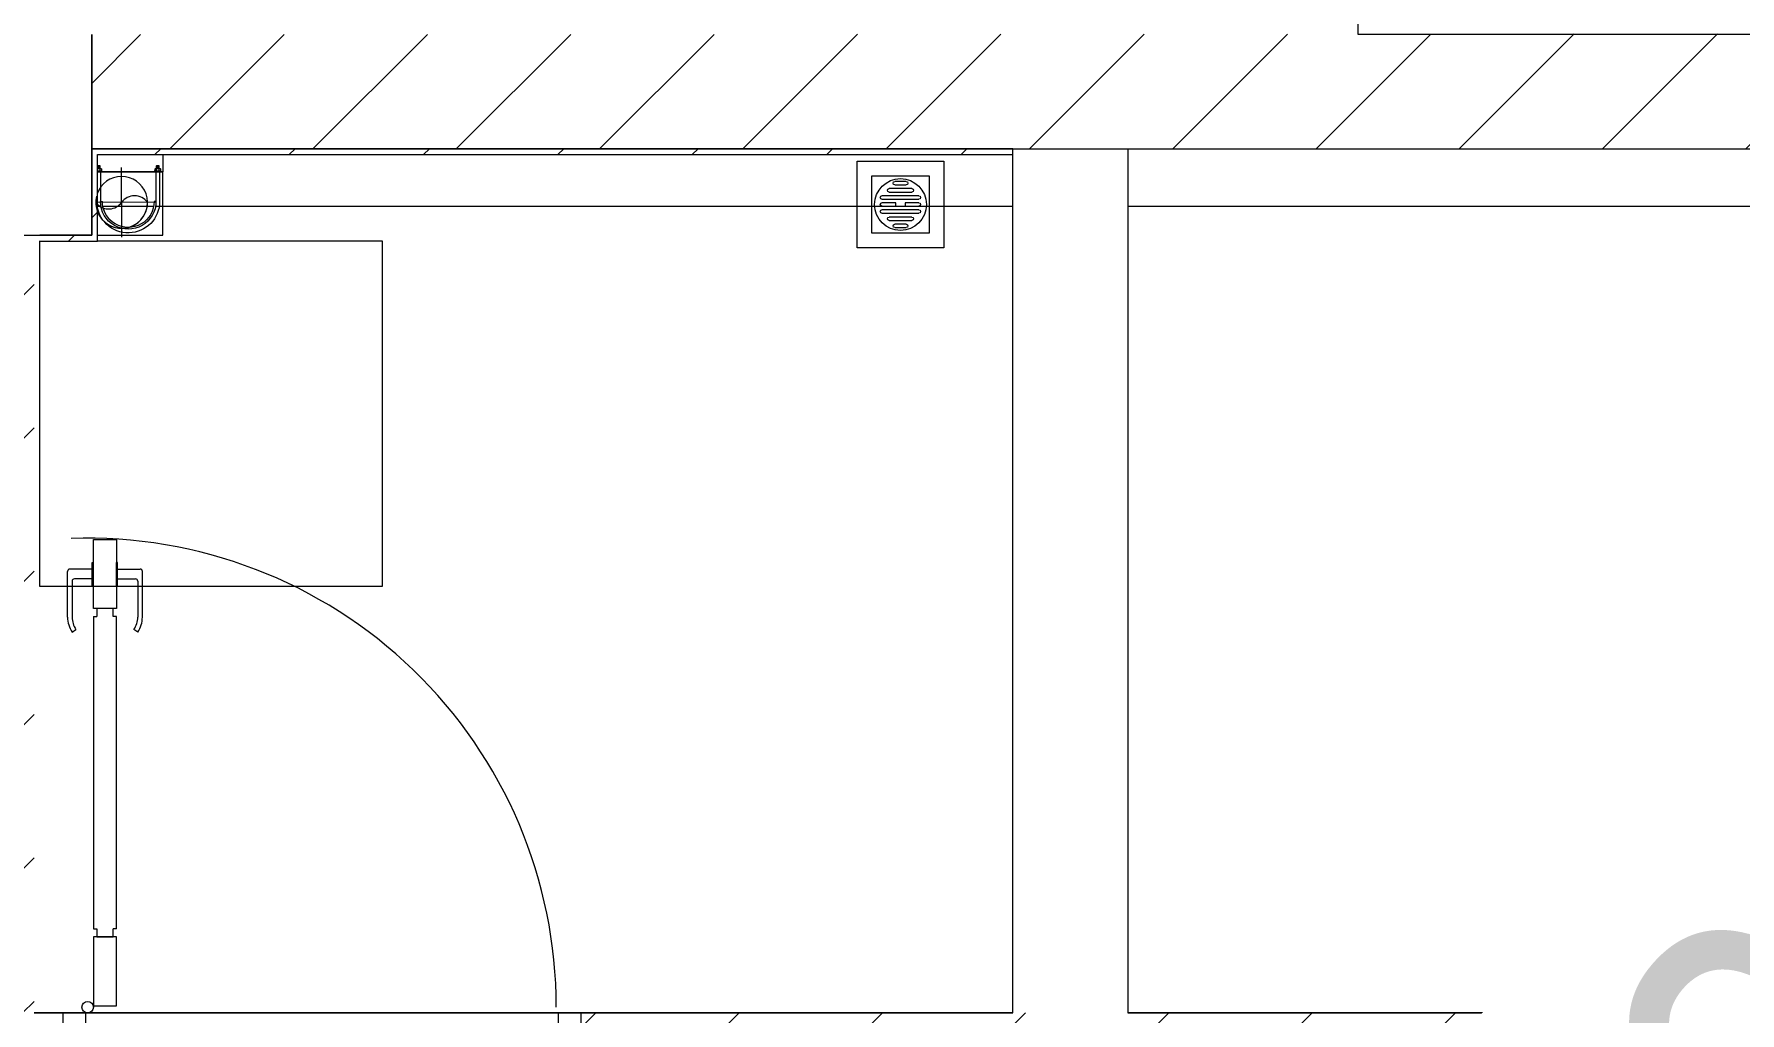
# Model space of a CAD drawing. Header units: millimetres. Extents: x 5357 to 201988, y -16345 to 109895.
# Drawn here: x 122853 to 125816, y 76537 to 78236 of the extents above; entities that cross this region are included whole.
import ezdxf

# ---------------------------------------------------------------- set-up
doc = ezdxf.new("R2010")
doc.units = ezdxf.units.MM
doc.linetypes.add('IMPORT-CENTER _3_', pattern=[10.16, 6.35, -1.27, 1.27, -1.27])
for name, color, linetype, lineweight in [('0-1', 7, 'Continuous', 5), ('A-ANNO-DIMS', 211, 'Continuous', 9), ('A-ANNO-DIMS-220', 211, 'Continuous', 9), ('A-CLNG', 13, 'Continuous', 9), ('A-DETL-GENF-1', 53, 'Continuous', 9), ('A-DETL-THIN', 151, 'Continuous', 9), ('A-DOOR-1', 53, 'Continuous', 9), ('A-FLOR-1', 10, 'Continuous', 9), ('A-WALL', 113, 'Continuous', 9), ('A-WALL-2', 53, 'Continuous', 9), ('A-WALL-4', 113, 'Continuous', 18), ('A-WALL-PATT-1', 10, 'Continuous', 9), ('A-WALL-PATT-2', 53, 'Continuous', 9), ('A-WALL-PATT-3', 111, 'Continuous', 9), ('G-IMPT', 8, 'Continuous', 9), ('G-IMPT-1', 254, 'Continuous', 9), ('G-IMPT-2', 8, 'IMPORT-CENTER _3_', 9), ('I-FURN-1', 53, 'Continuous', 9), ('I-WALL-1', 9, 'Continuous', 18), ('M-EQPM', 50, 'Continuous', 9), ('S-COLS-2', 9, 'Continuous', 18)]:
    doc.layers.add(name, color=color, linetype=linetype, lineweight=lineweight)
doc.styles.add('UTM Avo', font='UTM Avo.ttf', dxfattribs={"width": 0.9, "height": 660})
doc.dimstyles.new('Arrow_-_2_5mm_Arial_DIM_KHU_DAT', dxfattribs={"dimscale": 304.8, "dimtxt": 659.538626, "dimasz": 2.165354, "dimexe": 1.732283, "dimexo": 0, "dimgap": 0.360892, "dimtad": 1, "dimjust": 3, "dimdec": 0, "dimzin": 0, "dimdsep": 46, "dimtxsty": 'UTM Avo', "dimsah": 1, "dimcen": 0.09, "dimazin": 0, "dimtfac": 1, "dimtdec": 4, "dimtix": 1, "dimtmove": 0, "dimatfit": 2, "dimfxl": 1, "dimtvp": 1, "dimtfill": 1, "dimtolj": 1, "dimtzin": 0, "dimarcsym": 2})
pattern_1 = [(45, (0, 0), (-124.4508, 124.4508), [])]
pattern_2 = [(45, (0, 0), (-116.67262, 116.67262), [])]

# ---------------------------------------------------------------- blocks, each defined once
blk = doc.blocks.new('NCV_TKTC_KET CAU_rvt-1-TKCS_MB SÂN ĐƯỜNG NỘI BỘ')
at = {"layer": 'A-FLOR-1'}
for p, q in [((122852.6, 76536.9), (122902.6, 76536.9)), ((122902.6, 76536.9), (122852.6, 76536.9)), ((122852.6, 76536.9), (122902.6, 76536.9)), ((122902.6, 76536.9), (122942.6, 76536.9)), ((122942.6, 76536.9), (122902.6, 76536.9)), ((122902.6, 76536.9), (122942.6, 76536.9)), ((122942.6, 76536.9), (123762.6, 76536.9)), ((123762.6, 76536.9), (122942.6, 76536.9)), ((122942.6, 76536.9), (123762.6, 76536.9)), ((123762.6, 76536.9), (123802.6, 76536.9)), ((123802.6, 76536.9), (123762.6, 76536.9)), ((123762.6, 76536.9), (123802.6, 76536.9)), ((123802.6, 76536.9), (123852.6, 76536.9)), ((123852.6, 76536.9), (123802.6, 76536.9)), ((123802.6, 76536.9), (123852.6, 76536.9)), ((123852.6, 76536.9), (123952.6, 76536.9)), ((123952.6, 76536.9), (123852.6, 76536.9)), ((123852.6, 76536.9), (123952.6, 76536.9)), ((123952.6, 76536.9), (124552.6, 76536.9)), ((124552.6, 76536.9), (123952.6, 76536.9)), ((123952.6, 76536.9), (124552.6, 76536.9)), ((124752.6, 76536.9), (127047.6, 76536.9)), ((127047.6, 76536.9), (124752.6, 76536.9)), ((124752.6, 76536.9), (125190.1, 76536.9))]:
    blk.add_line(p, q, dxfattribs=at)
at = {"layer": 'S-COLS-2'}
for p, q in [((122952.6, 77886.9), (122952.6, 78235.3)), ((122252.6, 77886.9), (122952.6, 77886.9))]:
    blk.add_line(p, q, dxfattribs=at)
blk = doc.blocks.new('MAY GIAT - MAY GIAT_dwg-V155-TKCS_MB SÂN ĐƯỜNG NỘI BỘ')
at = {"layer": 'G-IMPT-1', "flags": 128}
for points in [[(5, 596.6), (5, 2.3), (605, 2.3)], [(605, 102.3), (605, 596.6), (5, 596.6)]]:
    blk.add_lwpolyline(points, dxfattribs=at)
blk = doc.blocks.new('MAY GIAT - MAY GIAT-V187-TKCS_MB SÂN ĐƯỜNG NỘI BỘ')
at = {"layer": 'I-FURN-1'}
for p, q in [((5, -2.3), (605, -2.3)), ((5, -596.6), (5, -2.3)), ((605, -102.3), (605, -596.6)), ((605, -596.6), (5, -596.6))]:
    blk.add_line(p, q, dxfattribs=at)
at = {"extrusion": (0, 0, -1), "zscale": -1, "rotation": 180}
blk.add_blockref('MAY GIAT - MAY GIAT_dwg-V155-TKCS_MB SÂN ĐƯỜNG NỘI BỘ', (0, 0), dxfattribs=at)
blk = doc.blocks.new('DOOR_CW_01 CANH MO-PANEL KINH - DIG_01-900x2200-CỬA NHÔM KÍNH-400868-TKCS_MB SÂN ĐƯỜNG NỘI BỘ')
at = {"layer": 'A-DETL-GENF-1'}
for p, q in [((-397, 872), (-357, 872)), ((-397, 752), (-397, 872)), ((-357, 872), (-357, 752)), ((-399, 831.8), (-397, 831.8)), ((-399, 792.2), (-399, 831.8)), ((-397, 792.2), (-397, 831.8)), ((-357, 792.2), (-357, 831.8)), ((-355, 831.8), (-357, 831.8)), ((-355, 792.2), (-355, 831.8)), ((-442, 737), (-442, 816.5)), ((-399, 820.5), (-438, 820.5)), ((-399, 803.5), (-430, 803.5)), ((-355, 820.5), (-316, 820.5)), ((-355, 803.5), (-324, 803.5)), ((-312, 737), (-312, 816.5)), ((-434, 799.5), (-434, 737)), ((-397, 792.2), (-399, 792.2)), ((-357, 792.2), (-355, 792.2)), ((-320, 799.5), (-320, 737)), ((-357, 752), (-397, 752)), ((-363, 752), (-391, 752)), ((-391, 752), (-391, 738)), ((-363, 738), (-363, 752)), ((-433.9, 711.2), (-427.3, 715.8)), ((-397, 738), (-391, 738)), ((-397, 738), (-397, 196)), ((-357, 738), (-363, 738)), ((-357, 196), (-357, 738)), ((-320.1, 711.2), (-326.7, 715.8)), ((-397, 196), (-391, 196)), ((-357, 182), (-397, 182)), ((-397, 182), (-397, 62)), ((-391, 196), (-391, 182)), ((-391, 182), (-363, 182)), ((-357, 196), (-363, 196)), ((-363, 182), (-363, 196)), ((-357, 62), (-357, 182)), ((-397, 62), (-357, 62))]:
    blk.add_line(p, q, dxfattribs=at)
blk.add_circle((-407, 60), 10, dxfattribs=at)
for centre, radius, start, end in [((-407, 60), 814, 360, 92), ((-438, 816.5), 4, 90, 180), ((-430, 799.5), 4, 90, 180), ((-324, 799.5), 4, 360, 90), ((-316, 816.5), 4, 0, 90), ((-397, 737), 45, 180, 215), ((-397, 737), 37, 180, 215), ((-357, 737), 37, 325, 0), ((-357, 737), 45, 325, 0)]:
    blk.add_arc(centre, radius, start, end, dxfattribs=at)
at = {"layer": 'A-DOOR-1'}
for p, q in [((-410, 50), (-450, 50)), ((-450, 50), (-450, -50)), ((-410, 0), (-410, 50)), ((-407, 50), (-382, 50)), ((450, 50), (410, 50)), ((410, 50), (410, 0)), ((450, -50), (450, 50)), ((-400, 0), (-410, 0)), ((-400, -50), (-400, 0)), ((410, 0), (400, 0)), ((400, 0), (400, -50)), ((-450, -50), (-400, -50)), ((400, -50), (450, -50))]:
    blk.add_line(p, q, dxfattribs=at)
blk = doc.blocks.new('NCV_TKTC_TANG 1_rvt-1-TKCS_MB SÂN ĐƯỜNG NỘI BỘ')
at = {"layer": 'A-WALL-PATT-1'}
h = blk.add_hatch(dxfattribs=at)
h.set_pattern_fill('FP_1', color=256, style=0, pattern_type=2)
h.set_pattern_definition(pattern_1)
h.paths.add_polyline_path([(122852.6, 76536.9), (122852.6, 77886.9), (122752.6, 77886.9), (122752.6, 76536.9), (122769.3, 76536.9)])
h = blk.add_hatch(dxfattribs=at)
h.set_pattern_fill('FP_1', color=256, style=0, pattern_type=2)
h.set_pattern_definition(pattern_1)
h.paths.add_polyline_path([(123842.6, 76436.9), (123852.6, 76436.9), (123852.6, 76536.9), (123802.6, 76536.9), (123802.6, 76436.9)])
h.paths.add_polyline_path([(122852.6, 76436.9), (122902.6, 76436.9), (122902.6, 76536.9), (122852.6, 76536.9)])
h = blk.add_hatch(dxfattribs=at)
h.set_pattern_fill('FP_1', color=256, style=0, pattern_type=2)
h.set_pattern_definition(pattern_1)
h.paths.add_polyline_path([(126952.6, 76436.9), (127047.6, 76436.9), (127047.6, 76536.9), (123952.6, 76536.9), (123952.6, 76436.9), (126885.8, 76436.9)])
at = {"layer": 'A-WALL-PATT-2'}
h = blk.add_hatch(dxfattribs=at)
h.set_pattern_fill('FP_2', color=256, style=0, pattern_type=2)
h.set_pattern_definition(pattern_2)
h.paths.add_polyline_path([(124445.9, 78026.9), (124552.6, 78026.9), (124552.6, 78036.9), (122952.6, 78036.9), (122952.6, 78026.9), (123979.7, 78026.9)])
h = blk.add_hatch(dxfattribs=at)
h.set_pattern_fill('FP_2', color=256, style=0, pattern_type=2)
h.set_pattern_definition(pattern_2)
h.paths.add_polyline_path([(122952.6, 77886.9), (122962.6, 77887.9), (122962.6, 78026.9), (122952.6, 78026.9), (122952.6, 77936.9)])
h = blk.add_hatch(dxfattribs=at)
h.set_pattern_fill('FP_2', color=256, style=0, pattern_type=2)
h.set_pattern_definition(pattern_2)
h.paths.add_polyline_path([(122952.6, 77876.9), (122962.6, 77878.5), (122962.6, 77886.9), (122862.6, 77886.9), (122862.6, 77876.9), (122951.8, 77876.9)])
at = {"layer": 'A-WALL-2'}
for p, q in [((124552.6, 76536.9), (124552.6, 78026.9)), ((124752.6, 78036.9), (124752.6, 76536.9))]:
    blk.add_line(p, q, dxfattribs=at)
at = {"layer": 'I-WALL-1'}
for p, q in [((124552.6, 78036.9), (122952.6, 78036.9)), ((122952.6, 78036.9), (122952.6, 78026.9)), ((122952.6, 78026.9), (122952.6, 77886.9)), ((122962.6, 78026.9), (124552.6, 78026.9)), ((122962.6, 77886.9), (122962.6, 78026.9)), ((124552.6, 78026.9), (124552.6, 78036.9)), ((122952.6, 77886.9), (122862.6, 77886.9)), ((122862.6, 77876.9), (122962.6, 77876.9)), ((122962.6, 77876.9), (122962.6, 77886.9))]:
    blk.add_line(p, q, dxfattribs=at)
at = {"layer": 'A-DOOR-1'}
blk.add_blockref('DOOR_CW_01 CANH MO-PANEL KINH - DIG_01-900x2200-CỬA NHÔM KÍNH-400868-TKCS_MB SÂN ĐƯỜNG NỘI BỘ', (123352.6, 76486.9), dxfattribs=at)
at = {"layer": 'I-FURN-1', "rotation": 90.00000000000098}
blk.add_blockref('MAY GIAT - MAY GIAT-V187-TKCS_MB SÂN ĐƯỜNG NỘI BỘ', (122860.3, 77272), dxfattribs=at)
blk = doc.blocks.new('TKTC_XREF_251221_MB TANG 1 - TKTC_XREF_260130_MB TANG 1_dwg_CUM U_DN100-V339-TKCS_MB SÂN ĐƯỜNG NỘI BỘ')
at = {"layer": 'G-IMPT'}
for p, q in [((-79.1, 66.6), (-79.1, 63.4)), ((-76.6, 66.6), (-76.6, 63.4)), ((-74.6, 66.6), (-74.6, 63.4)), ((-72.7, 67.8), (-72.7, 60.7)), ((-66.9, 62.1), (-71.7, 62.1)), ((-79.1, -63.4), (-79.1, -66.6)), ((-76.6, -63.4), (-76.6, -66.6)), ((-74.6, -63.4), (-74.6, -66.6)), ((-72.7, -60.7), (-72.7, -69.3)), ((-66.9, -62.1), (-71.7, -62.1)), ((-66.9, -67.9), (-71.7, -67.9)), ((-65, -69), (0, -69))]:
    blk.add_line(p, q, dxfattribs=at)
at = {"layer": 'G-IMPT', "flags": 128}
for points in [[(-72.7, 67.6), (-78.1, 67.6), (-78.1, 62.4), (-72.7, 62.4)], [(-71.7, 59.2), (-66.9, 59.2), (-66.9, 67.8)], [(-65, 67.8), (-65, 57.3), (-66.9, 57.3), (-66.9, 59.2)], [(-65, 61), (0, 61), (0, 57)], [(-72.7, -62.4), (-78.1, -62.4), (-78.1, -67.6), (-72.7, -67.6)], [(-71.7, -70.8), (-66.9, -70.8), (-66.9, -59.2), (-71.7, -59.2)], [(-66.9, -59.2), (-66.9, -57.3), (-65, -57.3), (-65, -72.7), (-66.9, -72.7), (-66.9, -70.8)], [(-65, -61), (0, -61), (0, -57)]]:
    blk.add_lwpolyline(points, dxfattribs=at)
at = {"layer": 'G-IMPT'}
for centre, radius, start, end in [((-78.1, 66.6), 0.96, 90, 180), ((-78.1, 63.4), 0.96, 180, 270), ((-67.9, 65), 4.8, 144.5345, 216.8699), ((-71.1, 60.7), 1.56, 112.6199, 247.3801), ((0, 0), 69, 270, 87.2619), ((0, 0), 61, 270, 90), ((0, 0), 57, 270, 90), ((-78.1, -63.4), 0.96, 90, 180), ((-78.1, -66.6), 0.96, 180, 270), ((-71.1, -60.7), 1.56, 112.6199, 247.3801), ((-67.9, -65), 4.8, 143.1301, 216.8699), ((-71.1, -69.3), 1.56, 112.6199, 247.3801)]:
    blk.add_arc(centre, radius, start, end, dxfattribs=at)
blk = doc.blocks.new('TKTC_XREF_251221_MB TANG 1 - TKTC_XREF_260130_MB TANG 1_dwg_$cc-V340-TKCS_MB SÂN ĐƯỜNG NỘI BỘ')
at = {"layer": 'G-IMPT'}
for centre, radius, start, end in [((0, 0), 0.5, 76.0427, 360), ((0, 0), 0.5, 98.0371, 270), ((0.188, 0.25), 0.313, 134.0438, 233.1301), ((0, 0), 0.5, 360, 70.4173), ((-0.188, -0.25), 0.313, 306.8699, 53.1301)]:
    blk.add_arc(centre, radius, start, end, dxfattribs=at)
at = {"layer": 'G-IMPT-2'}
for p, q in [((0, -0.673), (0, 0.466)), ((-0.673, 0), (0.673, 0))]:
    blk.add_line(p, q, dxfattribs=at)
blk = doc.blocks.new('TKTC_XREF_251221_MB TANG 1 - TKTC_XREF_260130_MB TANG 1_dwg_THU NUOC - THU NUOC-444531-TKCS_MB TẦNG 1-4202124-TKCS_MB SÂN ĐƯỜNG NỘI BỘ')
at = {"layer": 'M-EQPM'}
for p, q in [((-1.1, 35.6), (18.5, 35.6)), ((18.5, 29.6), (-1.1, 29.6)), ((-23.3, 10.8), (40.9, 10.8)), ((40.9, 4.8), (-23.3, 4.8)), ((-11, 23.3), (28.5, 23.3)), ((28.5, 17.3), (-11, 17.3)), ((-23.3, -13.6), (40.9, -13.6)), ((40.9, -19.6), (-23.3, -19.6)), ((-11, -26.1), (28.5, -26.1)), ((28.5, -32.1), (-11, -32.1)), ((-1.1, -38.5), (18.5, -38.5)), ((18.5, -44.5), (-1.1, -44.5))]:
    blk.add_line(p, q, dxfattribs=at)
at = {"layer": 'M-EQPM', "flags": 128}
for points in [[(83.7, -79.4), (83.7, 70.6), (-66.3, 70.6), (-66.3, -79.4)], [(58.7, -54.4), (58.7, 45.6), (-41.3, 45.6), (-41.3, -54.4)]]:
    blk.add_lwpolyline(points, close=True, dxfattribs=at)
for points in [[(-23.3, -1.2), (0.7, -1.2), (0.7, -7.2), (-23.3, -7.2)], [(40.9, -7.2), (16.7, -7.2), (16.7, -1.2), (40.9, -1.2)]]:
    blk.add_lwpolyline(points, dxfattribs=at)
at = {"layer": 'M-EQPM'}
for centre, radius, start, end in [((8.7, -4.4), 45, 360, 180), ((8.7, -4.4), 45, 360, 180), ((-1.1, 32.6), 3, 90, 270), ((18.5, 32.6), 3, 270, 90), ((-23.3, 7.8), 3, 90, 270), ((-11, 20.3), 3, 90, 270), ((28.5, 20.3), 3, 270, 90), ((40.9, 7.8), 3, 270, 90), ((8.7, -4.4), 45, 180, 360), ((8.7, -4.4), 45, 180, 360), ((-23.3, -4.2), 3, 90, 270), ((-23.3, -16.6), 3, 90, 270), ((-11, -29.1), 3, 90, 270), ((28.5, -29.1), 3, 270, 90), ((40.9, -4.2), 3, 270, 90), ((40.9, -16.6), 3, 270, 90), ((-1.1, -41.5), 3, 90, 270), ((18.5, -41.5), 3, 270, 90)]:
    blk.add_arc(centre, radius, start, end, dxfattribs=at)
blk = doc.blocks.new('TKTC_XREF_251221_MB TANG 1 - TKTC_XREF_260130_MB TANG 1_dwg-4202109-TKCS_MB SÂN ĐƯỜNG NỘI BỘ')
at = {"layer": 'G-IMPT', "flags": 128}
for points in [[(-80189.1, -323349.7), (-80075.1, -323349.7), (-80075.1, -323319.7)], [(-80189.1, -323459.6), (-80075.4, -323459.6), (-80075.4, -323349.7), (-80189.1, -323349.7)]]:
    blk.add_lwpolyline(points, dxfattribs=at)
at = {"xscale": 90.00000000005122, "yscale": 90.00000000005122, "zscale": 90.00000000005122, "rotation": 90.37402677993775}
blk.add_blockref('TKTC_XREF_251221_MB TANG 1 - TKTC_XREF_260130_MB TANG 1_dwg_$cc-V340-TKCS_MB SÂN ĐƯỜNG NỘI BỘ', (-80147.1, -323402.6), dxfattribs=at)
at = {"extrusion": (0, 0, -1), "xscale": 0.7894736842105242, "yscale": 0.7894736842105242, "zscale": -0.7894736842105242, "rotation": 269.9999999984439}
blk.add_blockref('TKTC_XREF_251221_MB TANG 1 - TKTC_XREF_260130_MB TANG 1_dwg_CUM U_DN100-V339-TKCS_MB SÂN ĐƯỜNG NỘI BỘ', (80135.6, -323401), dxfattribs=at)
at = {"extrusion": (0, 0, -1), "zscale": -1}
blk.add_blockref('TKTC_XREF_251221_MB TANG 1 - TKTC_XREF_260130_MB TANG 1_dwg_THU NUOC - THU NUOC-444531-TKCS_MB TẦNG 1-4202124-TKCS_MB SÂN ĐƯỜNG NỘI BỘ', (78785.5, -323401.9), dxfattribs=at)
blk = doc.blocks.new('TKTC_XREF_251221_MB TANG 1 - TKTC_XREF_251221_MB TANG 1-2038492-TKCS_MB SÂN ĐƯỜNG NỘI BỘ')
blk.add_blockref('TKTC_XREF_251221_MB TANG 1 - TKTC_XREF_260130_MB TANG 1_dwg-4202109-TKCS_MB SÂN ĐƯỜNG NỘI BỘ', (169499.1, 384109.7))
blk = doc.blocks.new('DIMBLOCK11-TKCS_MB SÂN ĐƯỜNG NỘI BỘ')
at = {"layer": 'A-ANNO-DIMS-220', "lineweight": 25}
blk.add_hatch(color=256, dxfattribs=at).paths.add_polyline_path([(128248.2, 77959.3), (127708.9, 77561.3), (127877.6, 77400.9)])
at = {"layer": 'A-ANNO-DIMS-220'}
for p, q in [((124801.6, 74336.9), (128248.2, 77959.3)), ((124789.3, 74834.6), (124814, 73839.3)), ((125299.3, 74349.3), (124304, 74324.6))]:
    blk.add_line(p, q, dxfattribs=at)
at = {"layer": 'A-ANNO-DIMS-220', "lineweight": 25}
for p, q in [((128248.2, 77959.3), (127708.9, 77561.3)), ((127877.6, 77400.9), (128248.2, 77959.3)), ((127708.9, 77561.3), (127877.6, 77400.9))]:
    blk.add_line(p, q, dxfattribs=at)
at = {"layer": 'A-ANNO-DIMS-220'}
blk.add_arc((124801.6, 74336.9), 5000, 40.3738, 52.4747, dxfattribs=at)
at = {"layer": 'A-ANNO-DIMS-220', "color": 0, "insert": (125220.2, 76142), "char_height": 660, "width": 2169.149, "attachment_point": 1, "rotation": 46.4242, "line_spacing_factor": 1.110334, "style": 'UTM Avo', "bg_fill": 3, "box_fill_scale": 1.25, "bg_fill_color": 256, "bg_fill_true_color": 13158600, "bg_fill_transparency": 0}
blk.add_mtext('5000', dxfattribs=at)

msp = doc.modelspace()

# ---------------------------------------------------------------- hatches: boundary and pattern name
at = {"layer": 'A-WALL-PATT-3'}
h = msp.add_hatch(dxfattribs=at)
h.set_pattern_fill('FP_1', color=256, style=0, pattern_type=2)
h.set_pattern_definition(pattern_1)
h.paths.add_polyline_path([(123979.7, 78036.9), (126852.6, 78036.9), (126852.6, 78236.9), (122952.6, 78235.3), (122952.6, 78036.9), (123374.5, 78036.9)])

# ---------------------------------------------------------------- linework, layer by layer
at = {"layer": 'A-CLNG'}
for p, q in [((122969.1, 77936.9), (122962.6, 77936.9)), ((123059.9, 77936.9), (122972.2, 77936.9)), ((124552.6, 77936.9), (123063.1, 77936.9)), ((126852.6, 77936.9), (124752.6, 77936.9))]:
    msp.add_line(p, q, dxfattribs=at)
at = {"layer": 'A-DETL-THIN'}
for p, q in [((125152.5, 78235.3), (125152.5, 79036.9)), ((127252.6, 78235.3), (125152.5, 78235.3))]:
    msp.add_line(p, q, dxfattribs=at)
for centre, start in [((124801.6, 74428.2), 0), ((124801.6, 74336.9), 360)]:
    msp.add_arc(centre, 5000, start, 90, dxfattribs=at)
at = {"layer": 'A-WALL'}
for radius, start in [(5010, 6.3898), (5000, 0), (5000, 0)]:
    msp.add_arc((124801.6, 74336.9), radius, start, 90, dxfattribs=at)
at = {"layer": 'A-WALL-4'}
for p, q in [((122952.6, 78235.3), (122952.6, 78036.9)), ((122952.6, 78036.9), (126852.6, 78036.9))]:
    msp.add_line(p, q, dxfattribs=at)

# ---------------------------------------------------------------- block references
at = {"layer": '0-1'}
for name in ['NCV_TKTC_KET CAU_rvt-1-TKCS_MB SÂN ĐƯỜNG NỘI BỘ', 'NCV_TKTC_TANG 1_rvt-1-TKCS_MB SÂN ĐƯỜNG NỘI BỘ']:
    msp.add_blockref(name, (0, 0), dxfattribs=at)
at = {"layer": 'M-EQPM'}
msp.add_blockref('TKTC_XREF_251221_MB TANG 1 - TKTC_XREF_251221_MB TANG 1-2038492-TKCS_MB SÂN ĐƯỜNG NỘI BỘ', (33652.6, 17236.9), dxfattribs=at)

# ---------------------------------------------------------------- next in the draw order: dimensions: what is measured, and where the dimension line sits
at = {"layer": 'A-ANNO-DIMS'}
dim = msp.add_radius_dim(center=(124801.6, 74336.9), mpoint=(128248.2, 77959.3), dimstyle='Arrow_-_2_5mm_Arial_DIM_KHU_DAT', override={"dimpost": '<>'}, dxfattribs=at)
dim.commit()
dim.dimension.update_dxf_attribs({"geometry": 'DIMBLOCK11-TKCS_MB SÂN ĐƯỜNG NỘI BỘ', "text_midpoint": (125970.3, 76220.3)})

doc.saveas('drawing.dxf')
